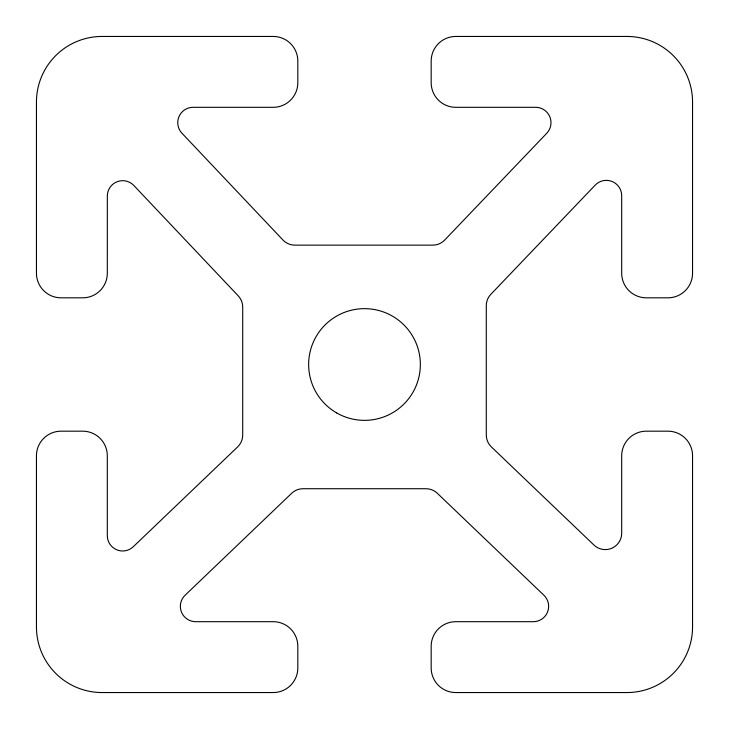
<?xml version="1.0" encoding="UTF-8"?>
<svg xmlns="http://www.w3.org/2000/svg" width="729" height="729" viewBox="0 0 729 729"><rect width="100%" height="100%" fill="white"/><g stroke="black" fill="none" stroke-linecap="round" stroke-linejoin="round"><path stroke-width="1.09" d="M36.45 455.78L36.45 626.94A65.61 65.61 0 0 0 102.06 692.55L273.22 692.55A24.604 24.604 0 0 0 297.824 667.946L297.824 646.295A24.604 24.604 0 0 0 273.22 621.691L195.691 621.691A15.355 15.355 0 0 1 185.084 595.247L291.673 493.278A16.402 16.402 0 0 1 303.009 488.722L425.991 488.722A16.402 16.402 0 0 1 437.327 493.278L543.916 595.247A15.355 15.355 0 0 1 533.309 621.691L455.78 621.691A24.604 24.604 0 0 0 431.176 646.295L431.176 667.946A24.604 24.604 0 0 0 455.78 692.55L626.94 692.55A65.61 65.61 0 0 0 692.55 627.186L692.55 455.625A24.604 24.604 0 0 0 667.946 431.176L646.295 431.176A24.604 24.604 0 0 0 621.691 455.78L621.691 533.191A16.402 16.402 0 0 1 593.953 545.046L491.355 446.895A16.402 16.402 0 0 1 486.289 435.04L486.289 305.661A16.402 16.402 0 0 1 490.836 294.325L595.229 185.102A15.364 15.364 0 0 1 621.691 195.791L621.691 273.22A24.604 24.604 0 0 0 646.295 297.824L667.946 297.824A24.604 24.604 0 0 0 692.55 273.22L692.55 102.06A65.61 65.61 0 0 0 626.94 36.45L455.78 36.45A24.604 24.604 0 0 0 431.176 61.054L431.176 82.705A24.604 24.604 0 0 0 455.78 107.309L535.651 107.309A15.355 15.355 0 0 1 546.75 133.27L444.663 240.078A16.402 16.402 0 0 1 432.807 245.144L294.871 245.144A16.402 16.402 0 0 1 282.952 240.014L181.94 133.207A15.355 15.355 0 0 1 193.094 107.309L273.22 107.309A24.604 24.604 0 0 0 297.824 82.705L297.824 61.054A24.604 24.604 0 0 0 273.402 36.45L101.805 36.45A65.61 65.61 0 0 0 36.45 102.06L36.45 273.22A24.604 24.604 0 0 0 61.054 297.824L82.714 297.824A24.604 24.604 0 0 0 107.318 273.229L107.336 196.028A15.355 15.355 0 0 1 133.844 185.485L238.228 295.846A16.402 16.402 0 0 1 242.711 307.119L242.711 435.04A16.402 16.402 0 0 1 237.645 446.895L133.27 546.741A15.355 15.355 0 0 1 107.309 535.651L107.309 455.78A24.604 24.604 0 0 0 82.705 431.176L61.054 431.176A24.604 24.604 0 0 0 36.45 455.78M336.57 412.869A55.851 55.851 0 0 0 420.351 364.5A55.851 55.851 0 0 0 336.57 316.131A55.851 55.851 0 0 0 336.57 412.869"/></g></svg>
